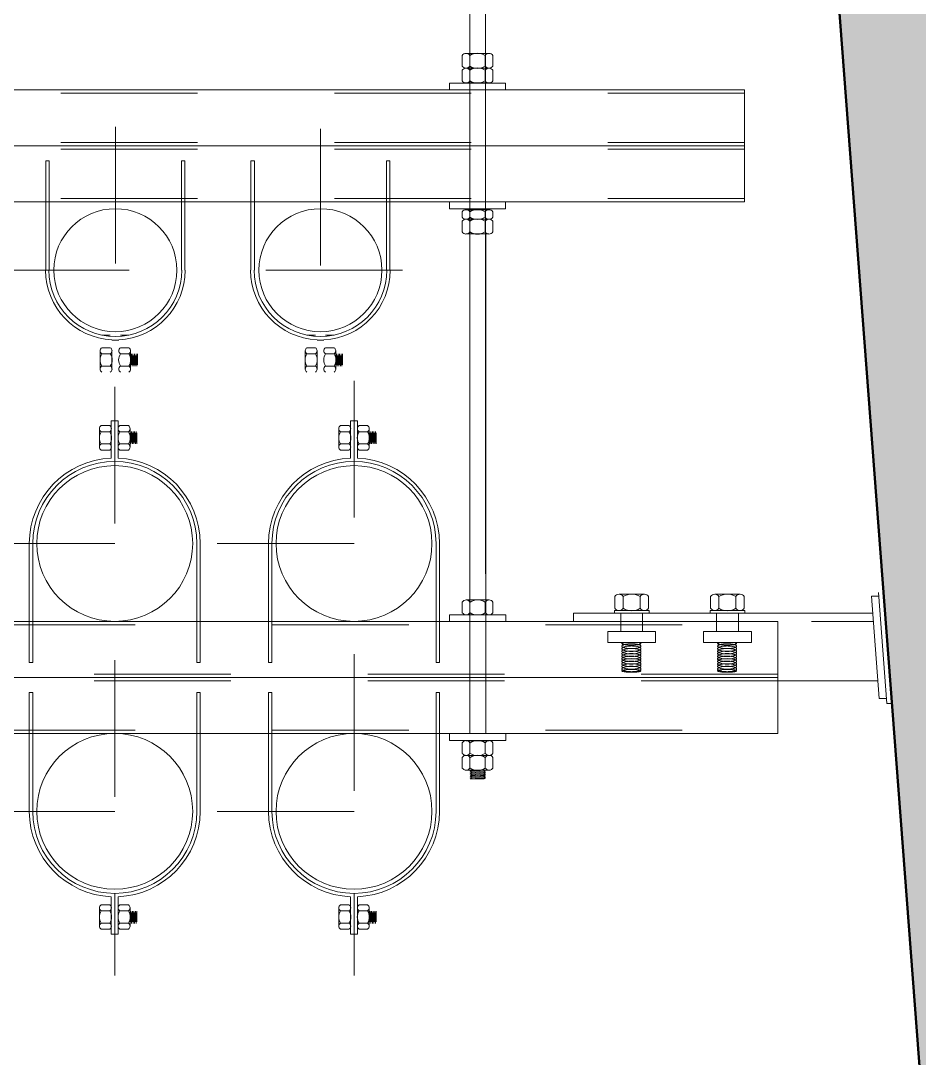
# Model space of a CAD drawing. Header units: metres. Extents: x -353 to -169, y 1 to 28.
# Drawn here: x -218.136 to -217.478, y 20.303 to 21.062 of the extents above; entities that cross this region are included whole.
import ezdxf

# ---------------------------------------------------------------- set-up
doc = ezdxf.new("R2010")
doc.units = ezdxf.units.M
for name, pattern in [('Hidden - Small', [0.002294, 0.0015, -0.0007938]), ('JacobsCenter', [0.015, 0.009, -0.0015, 0.003, -0.0015]), ('JacobsDash', [0.0045, 0.003, -0.0015])]:
    doc.linetypes.add(name, pattern=pattern)
doc.layers.add('A-DETL', color=7, linetype='Continuous', lineweight=13)
doc.layers.add('S-BEAM', color=7, linetype='Continuous', lineweight=50)

msp = doc.modelspace()

# ---------------------------------------------------------------- hatches: boundary and pattern name
at = {"layer": 'S-BEAM', "true_color": 0xc8c8c8}
msp.add_hatch(color=9, dxfattribs=at).paths.add_polyline_path([(-216.74464, 19.80508), (-216.72994, 19.81781), (-216.5387, 21.45211), (-216.43632, 21.52479), (-216.04701, 21.51761), (-216.04519, 21.60759), (-216.61947, 21.61819), (-216.61998, 21.59319), (-216.64535, 21.59366), (-216.80957, 20.18602), (-217.08004, 20.14134), (-217.34849, 20.19596), (-217.45545, 21.6086), (-217.48082, 21.60907), (-217.48031, 21.63406), (-218.0546, 21.64466), (-218.05643, 21.55467), (-217.66712, 21.54749), (-217.56716, 21.47063), (-217.44301, 19.83097), (-217.42883, 19.8177), (-216.80957, 19.80628)])

# ---------------------------------------------------------------- linework, layer by layer
at = {"layer": 'A-DETL', "lineweight": 18}
for p, q in [((-217.80722, 20.54077), (-217.80722, 21.55007)), ((-217.79554, 20.65753), (-217.79554, 21.54986)), ((-217.79554, 21.01177), (-217.79554, 20.92977)), ((-217.79538, 20.54077), (-217.79538, 20.90631))]:
    msp.add_line(p, q, dxfattribs=at)
at = {"layer": 'A-DETL', "lineweight": 9}
for p, q in [((-217.80995, 21.03844), (-217.80154, 21.03844)), ((-217.80154, 21.03844), (-217.79312, 21.03844)), ((-217.81276, 21.03689), (-217.81276, 21.02911)), ((-217.80715, 21.03689), (-217.80715, 21.02911)), ((-217.79593, 21.03689), (-217.79593, 21.02911)), ((-217.79033, 21.03689), (-217.79033, 21.02911)), ((-217.81276, 21.02609), (-217.81276, 21.01831)), ((-217.80995, 21.02764), (-217.80154, 21.02764)), ((-217.80995, 21.02764), (-217.80154, 21.02764)), ((-217.80715, 21.02609), (-217.80715, 21.01831)), ((-217.80154, 21.02764), (-217.79312, 21.02764)), ((-217.80154, 21.02764), (-217.79312, 21.02764)), ((-217.79593, 21.02609), (-217.79593, 21.01831)), ((-217.79033, 21.02609), (-217.79033, 21.01831)), ((-217.82204, 21.01666), (-217.78104, 21.01666)), ((-217.82204, 21.01666), (-217.82204, 21.01177)), ((-217.80995, 21.01684), (-217.80154, 21.01684)), ((-217.80154, 21.01684), (-217.79312, 21.01684)), ((-217.78104, 21.01666), (-217.78104, 21.01177)), ((-217.7812, 20.97077), (-218.5062, 20.97077)), ((-217.6062, 20.97077), (-218.5062, 20.97077)), ((-218.11718, 20.87977), (-218.11718, 20.95977)), ((-218.11468, 20.87977), (-218.11468, 20.95977)), ((-218.01809, 20.87977), (-218.01809, 20.95977)), ((-218.01559, 20.87977), (-218.01559, 20.95977)), ((-217.96718, 20.87977), (-217.96718, 20.95977)), ((-217.96468, 20.87977), (-217.96468, 20.95977)), ((-217.86809, 20.87977), (-217.86809, 20.95977)), ((-217.86559, 20.87977), (-217.86559, 20.95977)), ((-217.82204, 20.92466), (-217.82204, 20.92977)), ((-217.82204, 20.92466), (-217.78104, 20.92466)), ((-217.80995, 20.92403), (-217.80154, 20.92403)), ((-217.80154, 20.92403), (-217.79312, 20.92403)), ((-217.78104, 20.92466), (-217.78104, 20.92977)), ((-217.81276, 20.92248), (-217.81276, 20.91859)), ((-217.80995, 20.91712), (-217.80154, 20.91712)), ((-217.80995, 20.91712), (-217.80154, 20.91712)), ((-217.80715, 20.92248), (-217.80715, 20.91859)), ((-217.80154, 20.91712), (-217.79312, 20.91712)), ((-217.80154, 20.91712), (-217.79312, 20.91712)), ((-217.79593, 20.92248), (-217.79593, 20.91859)), ((-217.79033, 20.92248), (-217.79033, 20.91859)), ((-217.81276, 20.91557), (-217.81276, 20.90779)), ((-217.80715, 20.91557), (-217.80715, 20.90779)), ((-217.79593, 20.91557), (-217.79593, 20.90779)), ((-217.79033, 20.91557), (-217.79033, 20.90779)), ((-217.80995, 20.90631), (-217.80154, 20.90631)), ((-217.80154, 20.90631), (-217.79312, 20.90631)), ((-218.07628, 20.83214), (-218.07007, 20.83214)), ((-218.06389, 20.8286), (-218.06889, 20.8286)), ((-218.05644, 20.83214), (-218.06265, 20.83214)), ((-217.92628, 20.83214), (-217.92007, 20.83214)), ((-217.91389, 20.8286), (-217.91889, 20.8286)), ((-217.90644, 20.83214), (-217.91265, 20.83214)), ((-218.07752, 20.8141), (-218.07752, 20.82083)), ((-218.07752, 20.8141), (-218.07752, 20.82083)), ((-218.07628, 20.82305), (-218.07007, 20.82305)), ((-218.07628, 20.81858), (-218.07007, 20.81858)), ((-218.06889, 20.8141), (-218.06889, 20.82083)), ((-218.05644, 20.82305), (-218.06265, 20.82305)), ((-218.05644, 20.81858), (-218.06265, 20.81858)), ((-218.0552, 20.82081), (-218.0552, 20.8141)), ((-218.05464, 20.81846), (-218.0552, 20.80946)), ((-218.05408, 20.81743), (-218.05464, 20.81049)), ((-218.05352, 20.81846), (-218.05408, 20.80946)), ((-218.05295, 20.81743), (-218.05352, 20.81049)), ((-218.05239, 20.81846), (-218.05295, 20.80946)), ((-218.05183, 20.81743), (-218.05239, 20.81049)), ((-218.05127, 20.81846), (-218.05183, 20.80946)), ((-218.0507, 20.81743), (-218.05127, 20.81049)), ((-218.0507, 20.80946), (-218.05014, 20.81846)), ((-218.05014, 20.81846), (-218.05014, 20.81049)), ((-217.92752, 20.8141), (-217.92752, 20.82083)), ((-217.92752, 20.8141), (-217.92752, 20.82083)), ((-217.92628, 20.82305), (-217.92007, 20.82305)), ((-217.92628, 20.81858), (-217.92007, 20.81858)), ((-217.91889, 20.8141), (-217.91889, 20.82083)), ((-217.90644, 20.82305), (-217.91265, 20.82305)), ((-217.90644, 20.81858), (-217.91265, 20.81858)), ((-217.9052, 20.82081), (-217.9052, 20.8141)), ((-217.90464, 20.81846), (-217.9052, 20.80946)), ((-217.90408, 20.81743), (-217.90464, 20.81049)), ((-217.90352, 20.81846), (-217.90408, 20.80946)), ((-217.90295, 20.81743), (-217.90352, 20.81049)), ((-217.90239, 20.81846), (-217.90295, 20.80946)), ((-217.90183, 20.81743), (-217.90239, 20.81049)), ((-217.90127, 20.81846), (-217.90183, 20.80946)), ((-217.9007, 20.81743), (-217.90127, 20.81049)), ((-217.9007, 20.80946), (-217.90014, 20.81846)), ((-217.90014, 20.81846), (-217.90014, 20.81049)), ((-218.07752, 20.80738), (-218.07752, 20.8141)), ((-218.07752, 20.80738), (-218.07752, 20.8141)), ((-218.07628, 20.80962), (-218.07007, 20.80962)), ((-218.06889, 20.80738), (-218.06889, 20.8141)), ((-218.05644, 20.80962), (-218.06265, 20.80962)), ((-218.0552, 20.8141), (-218.0552, 20.80737)), ((-217.92752, 20.80738), (-217.92752, 20.8141)), ((-217.92752, 20.80738), (-217.92752, 20.8141)), ((-217.92628, 20.80962), (-217.92007, 20.80962)), ((-217.91889, 20.80738), (-217.91889, 20.8141)), ((-217.90644, 20.80962), (-217.91265, 20.80962)), ((-217.9052, 20.8141), (-217.9052, 20.80737)), ((-218.07672, 20.76603), (-218.0705, 20.76603)), ((-218.06433, 20.76958), (-218.06933, 20.76958)), ((-218.06933, 20.74222), (-218.06933, 20.76958)), ((-218.06683, 20.73977), (-218.06683, 20.76958)), ((-218.06433, 20.74222), (-218.06433, 20.76958)), ((-218.05688, 20.76603), (-218.06309, 20.76603)), ((-217.90172, 20.76603), (-217.8955, 20.76603)), ((-217.88933, 20.76958), (-217.89433, 20.76958)), ((-217.89433, 20.74222), (-217.89433, 20.76958)), ((-217.89183, 20.73977), (-217.89183, 20.76958)), ((-217.88933, 20.74222), (-217.88933, 20.76958)), ((-217.88188, 20.76603), (-217.88809, 20.76603)), ((-218.07795, 20.76379), (-218.07795, 20.75708)), ((-218.07795, 20.76379), (-218.07795, 20.75708)), ((-218.07795, 20.75708), (-218.07795, 20.75035)), ((-218.07795, 20.75708), (-218.07795, 20.75035)), ((-218.07672, 20.76155), (-218.0705, 20.76155)), ((-218.06933, 20.76379), (-218.06933, 20.75708)), ((-218.06933, 20.75708), (-218.06933, 20.75035)), ((-218.05688, 20.76155), (-218.06309, 20.76155)), ((-218.05564, 20.75708), (-218.05564, 20.7638)), ((-218.05508, 20.75271), (-218.05564, 20.76171)), ((-218.05564, 20.75036), (-218.05564, 20.75708)), ((-218.05452, 20.75374), (-218.05508, 20.76068)), ((-218.05395, 20.75271), (-218.05452, 20.76171)), ((-218.05339, 20.75374), (-218.05395, 20.76068)), ((-218.05283, 20.75271), (-218.05339, 20.76171)), ((-218.05227, 20.75374), (-218.05283, 20.76068)), ((-218.0517, 20.75271), (-218.05227, 20.76171)), ((-218.05114, 20.75374), (-218.0517, 20.76068)), ((-218.05114, 20.76171), (-218.05058, 20.75271)), ((-218.05058, 20.75271), (-218.05058, 20.76068)), ((-217.90295, 20.76379), (-217.90295, 20.75708)), ((-217.90295, 20.76379), (-217.90295, 20.75708)), ((-217.90295, 20.75708), (-217.90295, 20.75035)), ((-217.90295, 20.75708), (-217.90295, 20.75035)), ((-217.90172, 20.76155), (-217.8955, 20.76155)), ((-217.89433, 20.76379), (-217.89433, 20.75708)), ((-217.89433, 20.75708), (-217.89433, 20.75035)), ((-217.88188, 20.76155), (-217.88809, 20.76155)), ((-217.88064, 20.75708), (-217.88064, 20.7638)), ((-217.88008, 20.75271), (-217.88064, 20.76171)), ((-217.88064, 20.75036), (-217.88064, 20.75708)), ((-217.87952, 20.75374), (-217.88008, 20.76068)), ((-217.87895, 20.75271), (-217.87952, 20.76171)), ((-217.87839, 20.75374), (-217.87895, 20.76068)), ((-217.87783, 20.75271), (-217.87839, 20.76171)), ((-217.87727, 20.75374), (-217.87783, 20.76068)), ((-217.8767, 20.75271), (-217.87727, 20.76171)), ((-217.87614, 20.75374), (-217.8767, 20.76068)), ((-217.87614, 20.76171), (-217.87558, 20.75271)), ((-217.87558, 20.75271), (-217.87558, 20.76068)), ((-218.07672, 20.7526), (-218.0705, 20.7526)), ((-218.05688, 20.7526), (-218.06309, 20.7526)), ((-217.90172, 20.7526), (-217.8955, 20.7526)), ((-217.88188, 20.7526), (-217.88809, 20.7526)), ((-218.07672, 20.74812), (-218.0705, 20.74812)), ((-218.05688, 20.74812), (-218.06309, 20.74812)), ((-217.90172, 20.74812), (-217.8955, 20.74812)), ((-217.88188, 20.74812), (-217.88809, 20.74812)), ((-218.12933, 20.67977), (-218.12933, 20.59277)), ((-218.12683, 20.67977), (-218.12683, 20.59277)), ((-218.00683, 20.67977), (-218.00683, 20.59277)), ((-218.00433, 20.67977), (-218.00433, 20.59277)), ((-217.95433, 20.67977), (-217.95433, 20.59277)), ((-217.95183, 20.67977), (-217.95183, 20.59277)), ((-217.83183, 20.67977), (-217.83183, 20.59277)), ((-217.82933, 20.67977), (-217.82933, 20.59277)), ((-217.69796, 20.64263), (-217.6887, 20.64263)), ((-217.69796, 20.64263), (-217.6887, 20.64263)), ((-217.6887, 20.64263), (-217.67943, 20.64263)), ((-217.6887, 20.64263), (-217.67943, 20.64263)), ((-217.62796, 20.64263), (-217.6187, 20.64263)), ((-217.62796, 20.64263), (-217.6187, 20.64263)), ((-217.6187, 20.64263), (-217.60943, 20.64263)), ((-217.6187, 20.64263), (-217.60943, 20.64263)), ((-217.8126, 20.63691), (-217.8126, 20.62913)), ((-217.8098, 20.63846), (-217.80138, 20.63846)), ((-217.8098, 20.63846), (-217.80138, 20.63846)), ((-217.80699, 20.63691), (-217.80699, 20.62913)), ((-217.80138, 20.63846), (-217.79296, 20.63846)), ((-217.80138, 20.63846), (-217.79296, 20.63846)), ((-217.79578, 20.63691), (-217.79578, 20.62913)), ((-217.79017, 20.63691), (-217.79017, 20.62913)), ((-217.70104, 20.64093), (-217.70104, 20.63237)), ((-217.69487, 20.64093), (-217.69487, 20.63237)), ((-217.68253, 20.64093), (-217.68253, 20.63237)), ((-217.67637, 20.64093), (-217.67637, 20.63237)), ((-217.63104, 20.64093), (-217.63104, 20.63237)), ((-217.62487, 20.64093), (-217.62487, 20.63237)), ((-217.61253, 20.64093), (-217.61253, 20.63237)), ((-217.60637, 20.64093), (-217.60637, 20.63237)), ((-217.82188, 20.62766), (-217.78088, 20.62766)), ((-217.82188, 20.62766), (-217.82188, 20.62277)), ((-217.8098, 20.62766), (-217.80138, 20.62766)), ((-217.80138, 20.62766), (-217.79296, 20.62766)), ((-217.78088, 20.62766), (-217.78088, 20.62277)), ((-217.70135, 20.63075), (-217.67605, 20.63075)), ((-217.70135, 20.62877), (-217.70135, 20.63075)), ((-217.67605, 20.62877), (-217.70135, 20.62877)), ((-217.69796, 20.63075), (-217.6887, 20.63075)), ((-217.6887, 20.63075), (-217.67943, 20.63075)), ((-217.67605, 20.63075), (-217.67605, 20.62877)), ((-217.63135, 20.63075), (-217.60605, 20.63075)), ((-217.63135, 20.62877), (-217.63135, 20.63075)), ((-217.60605, 20.62877), (-217.63135, 20.62877)), ((-217.62796, 20.63075), (-217.6187, 20.63075)), ((-217.6187, 20.63075), (-217.60943, 20.63075)), ((-217.60605, 20.63075), (-217.60605, 20.62877)), ((-218.12933, 20.59277), (-218.12683, 20.59277)), ((-218.00683, 20.59277), (-218.00433, 20.59277)), ((-217.95433, 20.59277), (-217.95183, 20.59277)), ((-217.83183, 20.59277), (-217.82933, 20.59277)), ((-217.58183, 20.58177), (-218.55183, 20.58177)), ((-218.12933, 20.57077), (-218.12683, 20.57077)), ((-218.12933, 20.48377), (-218.12933, 20.57077)), ((-218.12683, 20.48377), (-218.12683, 20.57077)), ((-218.00683, 20.48377), (-218.00683, 20.57077)), ((-218.00683, 20.57077), (-218.00433, 20.57077)), ((-218.00433, 20.48377), (-218.00433, 20.57077)), ((-217.95433, 20.57077), (-217.95183, 20.57077)), ((-217.95433, 20.48377), (-217.95433, 20.57077)), ((-217.95183, 20.48377), (-217.95183, 20.57077)), ((-217.83183, 20.48377), (-217.83183, 20.57077)), ((-217.83183, 20.57077), (-217.82933, 20.57077)), ((-217.82933, 20.48377), (-217.82933, 20.57077)), ((-217.82188, 20.53566), (-217.82188, 20.54077)), ((-217.78088, 20.53566), (-217.78088, 20.54077)), ((-217.82188, 20.53566), (-217.78088, 20.53566)), ((-217.8126, 20.52622), (-217.8126, 20.534)), ((-217.8098, 20.53547), (-217.80138, 20.53547)), ((-217.80699, 20.52622), (-217.80699, 20.534)), ((-217.80138, 20.53547), (-217.79296, 20.53547)), ((-217.79578, 20.52622), (-217.79578, 20.534)), ((-217.79017, 20.52622), (-217.79017, 20.534)), ((-217.8126, 20.51542), (-217.8126, 20.5232)), ((-217.8098, 20.52467), (-217.80138, 20.52467)), ((-217.8098, 20.52467), (-217.80138, 20.52467)), ((-217.80699, 20.51542), (-217.80699, 20.5232)), ((-217.80138, 20.52467), (-217.79296, 20.52467)), ((-217.80138, 20.52467), (-217.79296, 20.52467)), ((-217.79578, 20.51542), (-217.79578, 20.5232)), ((-217.79017, 20.51542), (-217.79017, 20.5232)), ((-217.8098, 20.51387), (-217.80138, 20.51387)), ((-217.80556, 20.51387), (-217.80685, 20.51316)), ((-217.80685, 20.51316), (-217.79558, 20.51387)), ((-217.80138, 20.51387), (-217.79296, 20.51387)), ((-217.79686, 20.51316), (-217.79558, 20.51387)), ((-217.79686, 20.51316), (-217.79558, 20.51387)), ((-217.80685, 20.51316), (-217.80556, 20.51246)), ((-217.80556, 20.51246), (-217.80685, 20.51175)), ((-217.80685, 20.51175), (-217.79558, 20.51246)), ((-217.80685, 20.51175), (-217.80556, 20.51105)), ((-217.80556, 20.51105), (-217.80685, 20.51034)), ((-217.80685, 20.51034), (-217.79558, 20.51105)), ((-217.80685, 20.51034), (-217.80556, 20.50964)), ((-217.80556, 20.50964), (-217.80685, 20.50894)), ((-217.80685, 20.50894), (-217.79558, 20.50964)), ((-217.80685, 20.50894), (-217.80556, 20.50823)), ((-217.79558, 20.50823), (-217.80685, 20.50753)), ((-217.80685, 20.50753), (-217.80556, 20.50823)), ((-217.80685, 20.50753), (-217.79686, 20.50753)), ((-217.80556, 20.51246), (-217.79686, 20.51316)), ((-217.80556, 20.51105), (-217.79686, 20.51175)), ((-217.80556, 20.50964), (-217.79686, 20.51034)), ((-217.80556, 20.50823), (-217.79686, 20.50894)), ((-217.79558, 20.51246), (-217.79686, 20.51316)), ((-217.79558, 20.51246), (-217.79686, 20.51316)), ((-217.79686, 20.51175), (-217.79558, 20.51246)), ((-217.79558, 20.51105), (-217.79686, 20.51175)), ((-217.79686, 20.51034), (-217.79558, 20.51105)), ((-217.79558, 20.50964), (-217.79686, 20.51034)), ((-217.79686, 20.50894), (-217.79558, 20.50964)), ((-217.79686, 20.50894), (-217.79558, 20.50823)), ((-217.79686, 20.50753), (-217.79558, 20.50823)), ((-218.06683, 20.42377), (-218.06683, 20.39396)), ((-217.89183, 20.42377), (-217.89183, 20.39396)), ((-218.07672, 20.41542), (-218.0705, 20.41542)), ((-218.06933, 20.42132), (-218.06933, 20.39396)), ((-218.06433, 20.42132), (-218.06433, 20.39396)), ((-218.05688, 20.41542), (-218.06309, 20.41542)), ((-217.90172, 20.41542), (-217.8955, 20.41542)), ((-217.89433, 20.42132), (-217.89433, 20.39396)), ((-217.88933, 20.42132), (-217.88933, 20.39396)), ((-217.88188, 20.41542), (-217.88809, 20.41542)), ((-218.07795, 20.40646), (-218.07795, 20.41319)), ((-218.07795, 20.40646), (-218.07795, 20.41319)), ((-218.07672, 20.41094), (-218.0705, 20.41094)), ((-218.06933, 20.40646), (-218.06933, 20.41319)), ((-218.05688, 20.41094), (-218.06309, 20.41094)), ((-218.05564, 20.41318), (-218.05564, 20.40646)), ((-218.05508, 20.41082), (-218.05564, 20.40182)), ((-218.05452, 20.4098), (-218.05508, 20.40285)), ((-218.05395, 20.41082), (-218.05452, 20.40182)), ((-218.05339, 20.4098), (-218.05395, 20.40285)), ((-218.05283, 20.41082), (-218.05339, 20.40182)), ((-218.05227, 20.4098), (-218.05283, 20.40285)), ((-218.0517, 20.41082), (-218.05227, 20.40182)), ((-218.05114, 20.4098), (-218.0517, 20.40285)), ((-218.05114, 20.40182), (-218.05058, 20.41082)), ((-218.05058, 20.41082), (-218.05058, 20.40285)), ((-217.90295, 20.40646), (-217.90295, 20.41319)), ((-217.90295, 20.40646), (-217.90295, 20.41319)), ((-217.90172, 20.41094), (-217.8955, 20.41094)), ((-217.89433, 20.40646), (-217.89433, 20.41319)), ((-217.88188, 20.41094), (-217.88809, 20.41094)), ((-217.88064, 20.41318), (-217.88064, 20.40646)), ((-217.88008, 20.41082), (-217.88064, 20.40182)), ((-217.87952, 20.4098), (-217.88008, 20.40285)), ((-217.87895, 20.41082), (-217.87952, 20.40182)), ((-217.87839, 20.4098), (-217.87895, 20.40285)), ((-217.87783, 20.41082), (-217.87839, 20.40182)), ((-217.87727, 20.4098), (-217.87783, 20.40285)), ((-217.8767, 20.41082), (-217.87727, 20.40182)), ((-217.87614, 20.4098), (-217.8767, 20.40285)), ((-217.87614, 20.40182), (-217.87558, 20.41082)), ((-217.87558, 20.41082), (-217.87558, 20.40285)), ((-218.07795, 20.39975), (-218.07795, 20.40646)), ((-218.07795, 20.39975), (-218.07795, 20.40646)), ((-218.07672, 20.40198), (-218.0705, 20.40198)), ((-218.06933, 20.39975), (-218.06933, 20.40646)), ((-218.05688, 20.40198), (-218.06309, 20.40198)), ((-218.05564, 20.40646), (-218.05564, 20.39973)), ((-217.90295, 20.39975), (-217.90295, 20.40646)), ((-217.90295, 20.39975), (-217.90295, 20.40646)), ((-217.90172, 20.40198), (-217.8955, 20.40198)), ((-217.89433, 20.39975), (-217.89433, 20.40646)), ((-217.88188, 20.40198), (-217.88809, 20.40198)), ((-217.88064, 20.40646), (-217.88064, 20.39973)), ((-218.07672, 20.39751), (-218.0705, 20.39751)), ((-218.06433, 20.39396), (-218.06933, 20.39396)), ((-218.05688, 20.39751), (-218.06309, 20.39751)), ((-217.90172, 20.39751), (-217.8955, 20.39751)), ((-217.88933, 20.39396), (-217.89433, 20.39396)), ((-217.88188, 20.39751), (-217.88809, 20.39751))]:
    msp.add_line(p, q, dxfattribs=at)
at = {"layer": 'A-DETL'}
for p, q in [((-218.5062, 21.01177), (-217.6062, 21.01177)), ((-217.6062, 21.01177), (-217.6062, 20.92977)), ((-218.11718, 20.95977), (-218.11468, 20.95977)), ((-218.01809, 20.95977), (-218.01559, 20.95977)), ((-217.96718, 20.95977), (-217.96468, 20.95977)), ((-217.86809, 20.95977), (-217.86559, 20.95977)), ((-218.5062, 20.92977), (-217.6062, 20.92977)), ((-217.50821, 20.64393), (-217.50212, 20.56264)), ((-217.51331, 20.64127), (-217.50768, 20.56623)), ((-217.51331, 20.64127), (-217.50801, 20.64127)), ((-217.7312, 20.62877), (-217.51237, 20.62877)), ((-217.7312, 20.62877), (-217.7312, 20.62277)), ((-218.55183, 20.62277), (-217.58183, 20.62277)), ((-217.58183, 20.62277), (-217.58183, 20.54077)), ((-217.58183, 20.57927), (-217.50866, 20.57927)), ((-217.50768, 20.56623), (-217.50239, 20.56623)), ((-217.50212, 20.56264), (-217.49815, 20.56264)), ((-218.55183, 20.54077), (-217.58183, 20.54077))]:
    msp.add_line(p, q, dxfattribs=at)
at = {"layer": 'A-DETL', "linetype": 'JacobsDash', "lineweight": 9}
for p, q in [((-218.5062, 21.00927), (-217.6062, 21.00927)), ((-217.6062, 20.97327), (-218.5062, 20.97327)), ((-217.6062, 20.96827), (-218.5062, 20.96827)), ((-218.5062, 20.93227), (-217.6062, 20.93227)), ((-218.55183, 20.62027), (-217.58183, 20.62027)), ((-217.58183, 20.58427), (-218.55183, 20.58427)), ((-217.58183, 20.57927), (-218.55183, 20.57927)), ((-218.55183, 20.54327), (-217.58183, 20.54327))]:
    msp.add_line(p, q, dxfattribs=at)
at = {"layer": 'A-DETL', "linetype": 'JacobsCenter', "lineweight": 9}
for p, q in [((-218.06639, 20.98477), (-218.06639, 20.79477)), ((-217.91639, 20.98327), (-217.91639, 20.79327)), ((-218.06683, 20.7944), (-218.06683, 20.36377)), ((-217.89183, 20.79877), (-217.89183, 20.36377)), ((-218.16683, 20.67977), (-217.96683, 20.67977)), ((-217.99183, 20.67977), (-217.79183, 20.67977)), ((-218.16683, 20.48377), (-217.96683, 20.48377)), ((-217.99183, 20.48377), (-217.79183, 20.48377))]:
    msp.add_line(p, q, dxfattribs=at)
at = {"layer": 'A-DETL', "linetype": 'JacobsCenter'}
msp.add_line((-217.85639, 20.87977), (-218.28139, 20.87977), dxfattribs=at)
at = {"layer": 'A-DETL', "linetype": 'Hidden - Small', "lineweight": 9}
for p, q in [((-217.6967, 20.61526), (-217.6967, 20.62877)), ((-217.6807, 20.61526), (-217.6807, 20.62877)), ((-217.6267, 20.61526), (-217.6267, 20.62877)), ((-217.6107, 20.61526), (-217.6107, 20.62877)), ((-217.6712, 20.61526), (-217.7062, 20.61526)), ((-217.7062, 20.60726), (-217.7062, 20.61526)), ((-217.6712, 20.60726), (-217.6712, 20.61526)), ((-217.6012, 20.61526), (-217.6362, 20.61526)), ((-217.6362, 20.60726), (-217.6362, 20.61526)), ((-217.6012, 20.60726), (-217.6012, 20.61526)), ((-217.7062, 20.60726), (-217.6712, 20.60726)), ((-217.6362, 20.60726), (-217.6012, 20.60726))]:
    msp.add_line(p, q, dxfattribs=at)
at = {"layer": 'A-DETL', "linetype": 'JacobsDash'}
msp.add_line((-217.55731, 20.62277), (-217.51192, 20.62277), dxfattribs=at)
at = {"layer": 'A-DETL', "color": 143, "lineweight": 18, "true_color": 0x78aac8}
for centre, radius in [((-218.06639, 20.87977), 0.045), ((-217.91639, 20.87977), 0.045), ((-218.06683, 20.67977), 0.057), ((-217.89183, 20.67977), 0.057), ((-218.06683, 20.48377), 0.057), ((-217.89183, 20.48377), 0.057)]:
    msp.add_circle(centre, radius, dxfattribs=at)
at = {"layer": 'A-DETL', "lineweight": 9}
for centre, radius, start, end in [((-217.80995, 21.03513), 0.00331, 32.13554, 147.86446), ((-217.80154, 21.02819), 0.01035, 57.20842, 122.79158), ((-217.79313, 21.03513), 0.00331, 32.1346, 147.8654), ((-217.79313, 21.03513), 0.00331, 32.1346, 147.8654), ((-217.80995, 21.03087), 0.00331, 212.13554, 327.86446), ((-217.80995, 21.02433), 0.00331, 32.13554, 147.86446), ((-217.80154, 21.03782), 0.01035, 237.20842, 302.79158), ((-217.80154, 21.01739), 0.01035, 57.20842, 122.79158), ((-217.79313, 21.03087), 0.00331, 212.1346, 327.8654), ((-217.79313, 21.03087), 0.00331, 212.1346, 327.8654), ((-217.79313, 21.02433), 0.00331, 32.1346, 147.8654), ((-217.79313, 21.02433), 0.00331, 32.1346, 147.8654), ((-217.80995, 21.02007), 0.00331, 212.13554, 327.86446), ((-217.80154, 21.02701), 0.01035, 237.20842, 302.79158), ((-217.79313, 21.02007), 0.00331, 212.1346, 327.8654), ((-217.79313, 21.02007), 0.00331, 212.1346, 327.8654), ((-217.80995, 20.92072), 0.00331, 32.13554, 147.86446), ((-217.80154, 20.91377), 0.01035, 57.20842, 122.79158), ((-217.79313, 20.92072), 0.00331, 32.1346, 147.8654), ((-217.79313, 20.92072), 0.00331, 32.1346, 147.8654), ((-217.80995, 20.92035), 0.00331, 212.13554, 327.86446), ((-217.80995, 20.91381), 0.00331, 32.13554, 147.86446), ((-217.80154, 20.92729), 0.01035, 237.20842, 302.79158), ((-217.80154, 20.90686), 0.01035, 57.20842, 122.79158), ((-217.79313, 20.92035), 0.00331, 212.1346, 327.8654), ((-217.79313, 20.92035), 0.00331, 212.1346, 327.8654), ((-217.79313, 20.91381), 0.00331, 32.1346, 147.8654), ((-217.79313, 20.91381), 0.00331, 32.1346, 147.8654), ((-217.80995, 20.90955), 0.00331, 212.13554, 327.86446), ((-217.80154, 20.91649), 0.01035, 237.20842, 302.79158), ((-217.79313, 20.90955), 0.00331, 212.1346, 327.8654), ((-217.79313, 20.90955), 0.00331, 212.1346, 327.8654), ((-218.06639, 20.87977), 0.05105, 180, 267.19301), ((-218.06639, 20.87977), 0.04855, 180, 0), ((-218.06639, 20.87977), 0.05105, 272.80699, 0), ((-217.91639, 20.87977), 0.05105, 180, 267.19301), ((-217.91639, 20.87977), 0.04855, 180, 0), ((-217.91639, 20.87977), 0.05105, 272.80699, 0), ((-218.06933, 20.8141), 0.00827, 147.20842, 212.79158), ((-218.07487, 20.82081), 0.00264, 122.1346, 237.8654), ((-218.07487, 20.82081), 0.00264, 122.1346, 237.8654), ((-218.07147, 20.82081), 0.00264, 302.1346, 57.8654), ((-218.07147, 20.82081), 0.00264, 302.1346, 57.8654), ((-218.07702, 20.8141), 0.00827, 327.20842, 32.79158), ((-218.0557, 20.8141), 0.00827, 147.20842, 212.79158), ((-218.06125, 20.82081), 0.00264, 122.13554, 237.86446), ((-218.05785, 20.82081), 0.00264, 302.13554, 57.86446), ((-218.06339, 20.8141), 0.00827, 327.20842, 32.79158), ((-217.91933, 20.8141), 0.00827, 147.20842, 212.79158), ((-217.92487, 20.82081), 0.00264, 122.1346, 237.8654), ((-217.92487, 20.82081), 0.00264, 122.1346, 237.8654), ((-217.92147, 20.82081), 0.00264, 302.1346, 57.8654), ((-217.92147, 20.82081), 0.00264, 302.1346, 57.8654), ((-217.92702, 20.8141), 0.00827, 327.20842, 32.79158), ((-217.9057, 20.8141), 0.00827, 147.20842, 212.79158), ((-217.91125, 20.82081), 0.00264, 122.13554, 237.86446), ((-217.90785, 20.82081), 0.00264, 302.13554, 57.86446), ((-217.91339, 20.8141), 0.00827, 327.20842, 32.79158), ((-218.07487, 20.80738), 0.00264, 122.13554, 237.86446), ((-218.07147, 20.80738), 0.00264, 302.13554, 57.86446), ((-218.06125, 20.80738), 0.00264, 122.1346, 237.8654), ((-218.06125, 20.80738), 0.00264, 122.1346, 237.8654), ((-218.05785, 20.80738), 0.00264, 302.1346, 57.8654), ((-218.05785, 20.80738), 0.00264, 302.1346, 57.8654), ((-217.92487, 20.80738), 0.00264, 122.13554, 237.86446), ((-217.92147, 20.80738), 0.00264, 302.13554, 57.86446), ((-217.91125, 20.80738), 0.00264, 122.1346, 237.8654), ((-217.91125, 20.80738), 0.00264, 122.1346, 237.8654), ((-217.90785, 20.80738), 0.00264, 302.1346, 57.8654), ((-217.90785, 20.80738), 0.00264, 302.1346, 57.8654), ((-218.07531, 20.76379), 0.00264, 122.13554, 237.86446), ((-218.07191, 20.76379), 0.00264, 302.13554, 57.86446), ((-218.06168, 20.76379), 0.00264, 122.1346, 237.8654), ((-218.06168, 20.76379), 0.00264, 122.1346, 237.8654), ((-218.05828, 20.76379), 0.00264, 302.1346, 57.8654), ((-218.05828, 20.76379), 0.00264, 302.1346, 57.8654), ((-217.90031, 20.76379), 0.00264, 122.13554, 237.86446), ((-217.89691, 20.76379), 0.00264, 302.13554, 57.86446), ((-217.88668, 20.76379), 0.00264, 122.1346, 237.8654), ((-217.88668, 20.76379), 0.00264, 122.1346, 237.8654), ((-217.88328, 20.76379), 0.00264, 302.1346, 57.8654), ((-217.88328, 20.76379), 0.00264, 302.1346, 57.8654), ((-218.06977, 20.75708), 0.00827, 147.20842, 212.79158), ((-218.07745, 20.75708), 0.00827, 327.20842, 32.79158), ((-218.05614, 20.75708), 0.00827, 147.20842, 212.79158), ((-218.06383, 20.75708), 0.00827, 327.20842, 32.79158), ((-217.89477, 20.75708), 0.00827, 147.20842, 212.79158), ((-217.90245, 20.75708), 0.00827, 327.20842, 32.79158), ((-217.88114, 20.75708), 0.00827, 147.20842, 212.79158), ((-217.88883, 20.75708), 0.00827, 327.20842, 32.79158), ((-218.07531, 20.75036), 0.00264, 122.1346, 237.8654), ((-218.07531, 20.75036), 0.00264, 122.1346, 237.8654), ((-218.07191, 20.75036), 0.00264, 302.1346, 57.8654), ((-218.07191, 20.75036), 0.00264, 302.1346, 57.8654), ((-218.06168, 20.75036), 0.00264, 122.13554, 237.86446), ((-218.05828, 20.75036), 0.00264, 302.13554, 57.86446), ((-217.90031, 20.75036), 0.00264, 122.1346, 237.8654), ((-217.90031, 20.75036), 0.00264, 122.1346, 237.8654), ((-217.89691, 20.75036), 0.00264, 302.1346, 57.8654), ((-217.89691, 20.75036), 0.00264, 302.1346, 57.8654), ((-217.88668, 20.75036), 0.00264, 122.13554, 237.86446), ((-217.88328, 20.75036), 0.00264, 302.13554, 57.86446), ((-218.06683, 20.67977), 0.0625, 92.29244, 180), ((-218.06683, 20.67977), 0.0625, 0, 87.70756), ((-217.89183, 20.67977), 0.0625, 92.29244, 180), ((-217.89183, 20.67977), 0.0625, 0, 87.70756), ((-218.06683, 20.67977), 0.06, 0, 180), ((-217.89183, 20.67977), 0.06, 0, 180), ((-217.69796, 20.63899), 0.00364, 32.13554, 147.86446), ((-217.6887, 20.63135), 0.01139, 57.20842, 122.79158), ((-217.67945, 20.63899), 0.00364, 32.1346, 147.8654), ((-217.67945, 20.63899), 0.00364, 32.1346, 147.8654), ((-217.62796, 20.63899), 0.00364, 32.13554, 147.86446), ((-217.6187, 20.63135), 0.01139, 57.20842, 122.79158), ((-217.60945, 20.63899), 0.00364, 32.1346, 147.8654), ((-217.60945, 20.63899), 0.00364, 32.1346, 147.8654), ((-217.8098, 20.63515), 0.00331, 32.13554, 147.86446), ((-217.80138, 20.6282), 0.01035, 57.20842, 122.79158), ((-217.79297, 20.63515), 0.00331, 32.1346, 147.8654), ((-217.79297, 20.63515), 0.00331, 32.1346, 147.8654), ((-217.8098, 20.63089), 0.00331, 212.13554, 327.86446), ((-217.80138, 20.63783), 0.01035, 237.20842, 302.79158), ((-217.79297, 20.63089), 0.00331, 212.1346, 327.8654), ((-217.79297, 20.63089), 0.00331, 212.1346, 327.8654), ((-217.69796, 20.63431), 0.00364, 212.13554, 327.86446), ((-217.6887, 20.64194), 0.01139, 237.20842, 302.79158), ((-217.67945, 20.63431), 0.00364, 212.1346, 327.8654), ((-217.67945, 20.63431), 0.00364, 212.1346, 327.8654), ((-217.62796, 20.63431), 0.00364, 212.13554, 327.86446), ((-217.6187, 20.64194), 0.01139, 237.20842, 302.79158), ((-217.60945, 20.63431), 0.00364, 212.1346, 327.8654), ((-217.60945, 20.63431), 0.00364, 212.1346, 327.8654), ((-217.8098, 20.53224), 0.00331, 32.13554, 147.86446), ((-217.80138, 20.5253), 0.01035, 57.20842, 122.79158), ((-217.79297, 20.53224), 0.00331, 32.1346, 147.8654), ((-217.79297, 20.53224), 0.00331, 32.1346, 147.8654), ((-217.8098, 20.52798), 0.00331, 212.13554, 327.86446), ((-217.8098, 20.52144), 0.00331, 32.13554, 147.86446), ((-217.80138, 20.53492), 0.01035, 237.20842, 302.79158), ((-217.80138, 20.51449), 0.01035, 57.20842, 122.79158), ((-217.79297, 20.52798), 0.00331, 212.1346, 327.8654), ((-217.79297, 20.52798), 0.00331, 212.1346, 327.8654), ((-217.79297, 20.52144), 0.00331, 32.1346, 147.8654), ((-217.79297, 20.52144), 0.00331, 32.1346, 147.8654), ((-217.8098, 20.51718), 0.00331, 212.13554, 327.86446), ((-217.80138, 20.52412), 0.01035, 237.20842, 302.79158), ((-217.79297, 20.51718), 0.00331, 212.1346, 327.8654), ((-217.79297, 20.51718), 0.00331, 212.1346, 327.8654), ((-218.06683, 20.48377), 0.0625, 180, 267.70756), ((-218.06683, 20.48377), 0.06, 180, 360), ((-218.06683, 20.48377), 0.0625, 272.29244, 0), ((-217.89183, 20.48377), 0.0625, 180, 267.70756), ((-217.89183, 20.48377), 0.06, 180, 360), ((-217.89183, 20.48377), 0.0625, 272.29244, 0), ((-218.07531, 20.41318), 0.00264, 122.1346, 237.8654), ((-218.07531, 20.41318), 0.00264, 122.1346, 237.8654), ((-218.07191, 20.41318), 0.00264, 302.1346, 57.8654), ((-218.07191, 20.41318), 0.00264, 302.1346, 57.8654), ((-218.06168, 20.41318), 0.00264, 122.13554, 237.86446), ((-218.05828, 20.41318), 0.00264, 302.13554, 57.86446), ((-217.90031, 20.41318), 0.00264, 122.1346, 237.8654), ((-217.90031, 20.41318), 0.00264, 122.1346, 237.8654), ((-217.89691, 20.41318), 0.00264, 302.1346, 57.8654), ((-217.89691, 20.41318), 0.00264, 302.1346, 57.8654), ((-217.88668, 20.41318), 0.00264, 122.13554, 237.86446), ((-217.88328, 20.41318), 0.00264, 302.13554, 57.86446), ((-218.06977, 20.40646), 0.00827, 147.20842, 212.79158), ((-218.07745, 20.40646), 0.00827, 327.20842, 32.79158), ((-218.05614, 20.40646), 0.00827, 147.20842, 212.79158), ((-218.06383, 20.40646), 0.00827, 327.20842, 32.79158), ((-217.89477, 20.40646), 0.00827, 147.20842, 212.79158), ((-217.90245, 20.40646), 0.00827, 327.20842, 32.79158), ((-217.88114, 20.40646), 0.00827, 147.20842, 212.79158), ((-217.88883, 20.40646), 0.00827, 327.20842, 32.79158), ((-218.07531, 20.39975), 0.00264, 122.13554, 237.86446), ((-218.07191, 20.39975), 0.00264, 302.13554, 57.86446), ((-218.06168, 20.39975), 0.00264, 122.1346, 237.8654), ((-218.06168, 20.39975), 0.00264, 122.1346, 237.8654), ((-218.05828, 20.39975), 0.00264, 302.1346, 57.8654), ((-218.05828, 20.39975), 0.00264, 302.1346, 57.8654), ((-217.90031, 20.39975), 0.00264, 122.13554, 237.86446), ((-217.89691, 20.39975), 0.00264, 302.13554, 57.86446), ((-217.88668, 20.39975), 0.00264, 122.1346, 237.8654), ((-217.88668, 20.39975), 0.00264, 122.1346, 237.8654), ((-217.88328, 20.39975), 0.00264, 302.1346, 57.8654), ((-217.88328, 20.39975), 0.00264, 302.1346, 57.8654)]:
    msp.add_arc(centre, radius, start, end, dxfattribs=at)
at = {"layer": 'A-DETL', "linetype": 'JacobsDash', "lineweight": 9}
for centre in [(-217.68894, 20.6065), (-217.61894, 20.6065)]:
    msp.add_ellipse(centre, major_axis=(0.00694, 0), ratio=0.155559, start_param=2.351216, end_param=7.073562, dxfattribs=at)
for centre, ratio in [((-217.68894, 20.60464), 0.253311), ((-217.68894, 20.60279), 0.285201), ((-217.61894, 20.60464), 0.253311), ((-217.61894, 20.60279), 0.285201), ((-217.68894, 20.60093), 0.285201), ((-217.68894, 20.59908), 0.285201), ((-217.68894, 20.59723), 0.285201), ((-217.68894, 20.59537), 0.285201), ((-217.61894, 20.60093), 0.285201), ((-217.61894, 20.59908), 0.285201), ((-217.61894, 20.59723), 0.285201), ((-217.61894, 20.59537), 0.285201), ((-217.68894, 20.59352), 0.285201), ((-217.68894, 20.59166), 0.285201), ((-217.68894, 20.58981), 0.285201), ((-217.68894, 20.58795), 0.285201), ((-217.61894, 20.59352), 0.285201), ((-217.61894, 20.59166), 0.285201), ((-217.61894, 20.58981), 0.285201), ((-217.61894, 20.58795), 0.285201), ((-217.68894, 20.58657), 0.147434), ((-217.61894, 20.58657), 0.147434)]:
    msp.add_ellipse(centre, major_axis=(0.00694, 0), ratio=ratio, dxfattribs=at)
at = {"layer": 'S-BEAM'}
msp.add_line((-217.56716, 21.47063), (-217.44301, 19.83097), dxfattribs=at)

doc.saveas('drawing.dxf')
